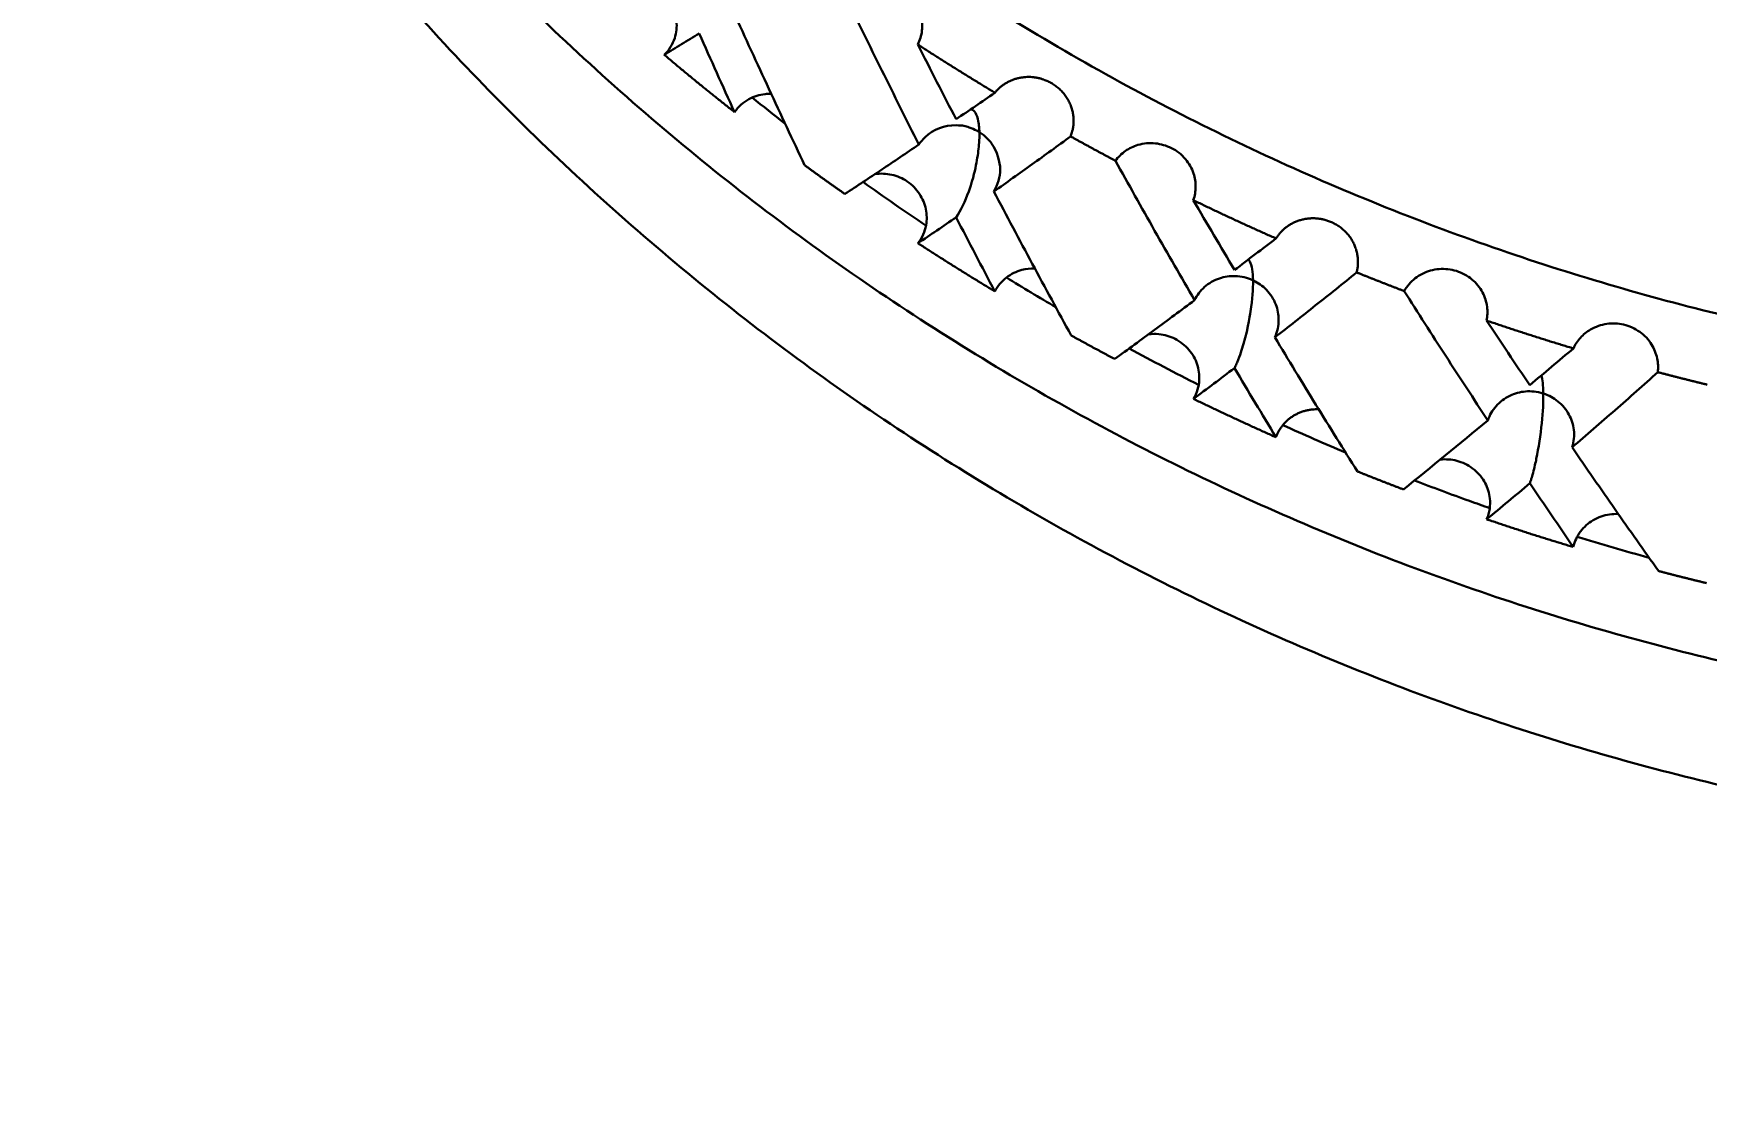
# Model space of a CAD drawing. Header units: millimetres. Extents: x 577 to 7172, y 252 to 2707.
# Drawn here: x 5025.85 to 5037.43, y 2105.44 to 2112.75 of the extents above; entities that cross this region are included whole.
import ezdxf

# ---------------------------------------------------------------- set-up
doc = ezdxf.new("R2010")
doc.units = ezdxf.units.MM
doc.header["$MEASUREMENT"] = 0
doc.layers.add('외형선(ISO)', color=7, linetype='Continuous', lineweight=30)
doc.layers.add('치수(ISO)', color=7, linetype='Continuous', lineweight=25)
doc.styles.add('굴림', font='')
doc.styles.get('굴림').set_extended_font_data('援대┝')
doc.dimstyles.new('기본값 (ISO)', dxfattribs={"dimscale": 10, "dimtxt": 3, "dimasz": 2.5, "dimexe": 3.175, "dimexo": 0, "dimgap": 0.762, "dimtad": 1, "dimtoh": 1, "dimdec": 0, "dimzin": 1, "dimdsep": 46, "dimtxsty": '굴림', "dimcen": 0.5, "dimazin": 0, "dimtfac": 1, "dimtdec": 4, "dimtix": 1, "dimtmove": 1, "dimatfit": 3, "dimfxl": 1, "dimtolj": 1, "dimtzin": 1, "dimarcsym": 0})

# ---------------------------------------------------------------- blocks, each defined once
blk = doc.blocks.new('*D14')
at = {"layer": 'Defpoints', "color": 0}
for p in [(5111.205, 2147.566), (4972.024, 2092.463)]:
    blk.add_point(p, dxfattribs=at)
at = {"layer": '치수(ISO)', "color": 0, "lineweight": -2}
for p, q in [((5041.614, 2115.015), (5041.614, 2125.015)), ((5036.614, 2120.015), (5046.614, 2120.015)), ((4902.29, 2064.855), (4948.779, 2083.261)), ((4877.29, 2064.855), (4902.29, 2064.855))]:
    blk.add_line(p, q, dxfattribs=at)
at = {"layer": '치수(ISO)', "color": 0}
blk.add_solid([(4950.313, 2079.387), (4947.245, 2087.135), (4972.024, 2092.463)], dxfattribs=at)
at = {"layer": '치수(ISO)', "color": 0, "insert": (4833.241, 2064.855), "char_height": 30, "attachment_point": 5, "style": '굴림'}
blk.add_mtext('\\A1;150', dxfattribs=at)

msp = doc.modelspace()

# ---------------------------------------------------------------- linework, layer by layer
at = {"layer": '외형선(ISO)'}
msp.add_line((5032.325, 2111.66), (5032.325, 2111.66), dxfattribs=at)
for points, weights, knots in [([(5024.614, 2127.061), (5024.614, 2110.314), (5041.614, 2110.314), (5058.614, 2110.314), (5058.614, 2127.061)], [1, 0.707106781187, 1, 0.707106781187, 1], [0, 0, 0, 1.570796, 1.570796, 3.141593, 3.141593, 3.141593]), ([(5024.116, 2125.428), (5024.114, 2125.299), (5024.114, 2125.17), (5024.114, 2107.931), (5041.614, 2107.931), (5059.114, 2107.931), (5059.114, 2125.17), (5059.114, 2125.299), (5059.112, 2125.428)], [0.993890013821, 0.996912459533, 1, 0.707106781187, 1, 0.707106781187, 1, 0.996912459531, 0.993890013818], [3.125034, 3.125034, 3.125034, 3.141593, 3.141593, 4.712389, 4.712389, 6.283185, 6.283185, 6.299744, 6.299744, 6.299744]), ([(5024.114, 2124.311), (5024.114, 2107.071), (5041.614, 2107.071), (5059.114, 2107.071), (5059.114, 2124.311)], [1, 0.707106781187, 1, 0.707106781187, 1], [3.141593, 3.141593, 3.141593, 4.712389, 4.712389, 6.283185, 6.283185, 6.283185]), ([(4966.614, 2120.015), (4966.614, 2046.13), (5041.614, 2046.13), (5116.614, 2046.13), (5116.614, 2120.015)], [1, 0.707106781187, 1, 0.707106781187, 1], [3.141593, 3.141593, 3.141593, 4.712389, 4.712389, 6.283185, 6.283185, 6.283185]), ([(5033.029, 2112.038), (5033.029, 2112.04), (5033.03, 2112.041), (5033.138, 2112.317), (5032.853, 2112.428), (5032.644, 2112.51), (5032.505, 2112.341)], [0.996201174878, 0.99808810735, 1, 0.707106781187, 1, 0.76632347793, 0.905511286334], [6.272932, 6.272932, 6.272932, 6.283185, 6.283185, 7.853982, 7.853982, 9.107197, 9.107197, 9.107197]), ([(5035.008, 2111.097), (5035.08, 2111.373), (5034.798, 2111.458), (5034.571, 2111.527), (5034.45, 2111.332)], [0.984971824261, 0.714824215492, 1, 0.75751104129, 0.916539709615], [0.041389, 0.041389, 0.041389, 1.570796, 1.570796, 2.871273, 2.871273, 2.871273])]:
    msp.add_rational_spline(points, weights, degree=2, knots=knots, dxfattribs=at)
for points, knots in [([(5029.935, 2113.108), (5029.951, 2113.111), (5029.967, 2113.113), (5030.021, 2113.115), (5030.059, 2113.109), (5030.133, 2113.084), (5030.167, 2113.064), (5030.228, 2113.011), (5030.253, 2112.98), (5030.289, 2112.91), (5030.299, 2112.873), (5030.306, 2112.796), (5030.302, 2112.756), (5030.283, 2112.697), (5030.273, 2112.677), (5030.249, 2112.638), (5030.235, 2112.619), (5030.218, 2112.603)], [0.02087195, 0.02087195, 0.02087195, 0.02087195, 0.02573953, 0.02573953, 0.03717179, 0.03717179, 0.04914047, 0.04914047, 0.06129524, 0.06129524, 0.07287343, 0.07287343, 0.0848416, 0.0848416, 0.09171989, 0.09171989, 0.09878851, 0.09878851, 0.09878851, 0.09878851]), ([(5031.472, 2113.012), (5031.494, 2113.035), (5031.52, 2113.055), (5031.576, 2113.084), (5031.606, 2113.094), (5031.675, 2113.107), (5031.715, 2113.106), (5031.792, 2113.091), (5031.829, 2113.076), (5031.896, 2113.033), (5031.926, 2113.004), (5031.971, 2112.939), (5031.986, 2112.903), (5032.002, 2112.835), (5032.004, 2112.802), (5031.997, 2112.737), (5031.987, 2112.704), (5031.972, 2112.674)], [-0.08671453, -0.08671453, -0.08671453, -0.08671453, -0.07697009, -0.07697009, -0.06759343, -0.06759343, -0.05584193, -0.05584193, -0.04402644, -0.04402644, -0.03171451, -0.03171451, -0.02003936, -0.02003936, -0.01028051, -0.01028051, -0.000001, -0.000001, -0.000001, -0.000001]), ([(5031.472, 2113.012), (5031.554, 2112.839), (5031.638, 2112.667), (5031.808, 2112.324), (5031.893, 2112.152), (5031.98, 2111.982)], [0.000001, 0.000001, 0.000001, 0.000001, 0.2022265, 0.2022265, 0.4043422, 0.4043422, 0.4043422, 0.4043422]), ([(5031.189, 2111.839), (5031.106, 2112.014), (5031.024, 2112.19), (5030.86, 2112.544), (5030.778, 2112.721), (5030.697, 2112.9)], [0.000001, 0.000001, 0.000001, 0.000001, 0.2024117, 0.2024117, 0.4048476, 0.4048476, 0.4048476, 0.4048476]), ([(5030.218, 2112.603), (5030.258, 2112.627), (5030.298, 2112.652), (5030.378, 2112.701), (5030.419, 2112.726), (5030.459, 2112.751)], [0.000001, 0.000001, 0.000001, 0.000001, 0.102532, 0.102532, 0.2050688, 0.2050688, 0.2050688, 0.2050688]), ([(5030.459, 2112.751), (5030.5, 2112.66), (5030.54, 2112.569), (5030.622, 2112.388), (5030.663, 2112.297), (5030.704, 2112.207)], [0.0000006, 0.0000006, 0.0000006, 0.0000006, 0.1025277, 0.1025277, 0.2050489, 0.2050489, 0.2050489, 0.2050489]), ([(5032.237, 2112.157), (5032.193, 2112.242), (5032.149, 2112.328), (5032.06, 2112.501), (5032.016, 2112.587), (5031.972, 2112.674)], [0.0000025, 0.0000025, 0.0000025, 0.0000025, 0.1025246, 0.1025246, 0.2050517, 0.2050517, 0.2050517, 0.2050517]), ([(5030.704, 2112.207), (5030.717, 2112.225), (5030.732, 2112.242), (5030.765, 2112.272), (5030.784, 2112.285), (5030.838, 2112.315), (5030.876, 2112.327), (5030.929, 2112.333), (5030.943, 2112.334), (5030.957, 2112.333)], [0.000001, 0.000001, 0.000001, 0.000001, 0.00679681, 0.00679681, 0.01358032, 0.01358032, 0.02547245, 0.02547245, 0.02966866, 0.02966866, 0.02966866, 0.02966866]), ([(5031.054, 2112.127), (5031.053, 2112.127), (5031.052, 2112.128), (5030.976, 2112.187), (5030.901, 2112.247), (5030.826, 2112.307)], [3.79237649, 3.79237649, 3.79237649, 3.79237649, 3.79262772, 3.79262772, 3.82155506, 3.82155506, 3.82155506, 3.82155506]), ([(5032.505, 2112.341), (5032.46, 2112.31), (5032.415, 2112.279), (5032.326, 2112.218), (5032.282, 2112.187), (5032.237, 2112.157)], [0.000001, 0.000001, 0.000001, 0.000001, 0.1025092, 0.1025092, 0.2050123, 0.2050123, 0.2050123, 0.2050123]), ([(5031.98, 2111.982), (5031.992, 2112), (5032.006, 2112.017), (5032.022, 2112.033), (5032.08, 2112.087), (5032.157, 2112.117), (5032.237, 2112.115), (5032.287, 2112.115), (5032.299, 2112.11), (5032.328, 2112.1), (5032.346, 2112.094), (5032.363, 2112.087), (5032.379, 2112.079), (5032.383, 2112.077), (5032.386, 2112.075), (5032.389, 2112.073), (5032.391, 2112.072), (5032.393, 2112.071), (5032.395, 2112.069), (5032.396, 2112.069), (5032.396, 2112.069), (5032.397, 2112.069), (5032.397, 2112.068), (5032.397, 2112.068), (5032.397, 2112.068), (5032.398, 2112.067), (5032.398, 2112.068), (5032.398, 2112.069), (5032.398, 2112.07), (5032.398, 2112.07), (5032.398, 2112.071), (5032.398, 2112.073), (5032.398, 2112.074), (5032.398, 2112.076), (5032.397, 2112.086), (5032.397, 2112.095), (5032.396, 2112.103), (5032.395, 2112.118), (5032.393, 2112.131), (5032.39, 2112.143), (5032.386, 2112.167), (5032.379, 2112.187), (5032.371, 2112.201), (5032.363, 2112.213), (5032.354, 2112.223), (5032.341, 2112.227)], [0.174173, 0.174173, 0.174173, 0.174173, 0.242781, 0.242781, 0.242781, 0.485088, 0.485088, 0.485088, 0.637044, 0.637044, 0.637044, 0.727344, 0.727344, 0.727344, 0.746253, 0.746253, 0.746253, 0.757186, 0.757186, 0.757186, 0.75989, 0.75989, 0.75989, 0.761242, 0.761242, 0.761242, 0.767812, 0.767812, 0.767812, 0.781376, 0.781376, 0.781376, 0.808505, 0.808505, 0.808505, 0.966573, 0.966573, 0.966573, 1.220067, 1.220067, 1.220067, 1.696952, 1.696952, 1.696952, 2.103327, 2.103327, 2.103327, 2.103327]), ([(5032.498, 2111.658), (5032.526, 2111.704), (5032.542, 2111.757), (5032.542, 2111.812), (5032.542, 2111.857), (5032.521, 2111.938), (5032.482, 2111.99), (5032.467, 2112.011), (5032.448, 2112.03), (5032.428, 2112.046), (5032.42, 2112.053), (5032.411, 2112.059), (5032.402, 2112.065), (5032.401, 2112.066), (5032.4, 2112.066), (5032.399, 2112.067), (5032.399, 2112.067), (5032.399, 2112.067), (5032.399, 2112.067), (5032.395, 2112.069), (5032.398, 2112.067), (5032.398, 2112.066), (5032.398, 2112.066), (5032.398, 2112.066), (5032.398, 2112.065), (5032.398, 2112.064), (5032.398, 2112.063), (5032.398, 2112.062), (5032.398, 2112.056), (5032.398, 2112.049), (5032.398, 2112.042), (5032.398, 2112.023), (5032.397, 2112.002), (5032.395, 2111.98), (5032.392, 2111.944), (5032.386, 2111.902), (5032.378, 2111.856), (5032.369, 2111.811), (5032.356, 2111.749), (5032.329, 2111.671), (5032.327, 2111.667), (5032.325, 2111.662), (5032.324, 2111.657), (5032.299, 2111.59), (5032.269, 2111.524), (5032.237, 2111.478)], [2.173675, 2.173675, 2.173675, 2.173675, 2.342296, 2.342296, 2.342296, 2.481701, 2.481701, 2.481701, 2.537947, 2.537947, 2.537947, 2.560848, 2.560848, 2.560848, 2.562897, 2.562897, 2.562897, 2.563689, 2.563689, 2.563689, 2.572116, 2.572116, 2.572116, 2.581012, 2.581012, 2.581012, 2.598804, 2.598804, 2.598804, 2.729561, 2.729561, 2.729561, 3.092087, 3.092087, 3.092087, 3.702355, 3.702355, 3.702355, 4.312573, 4.312573, 4.312573, 4.346971, 4.346971, 4.346971, 4.854798, 4.854798, 4.854798, 4.854798]), ([(5032.498, 2111.658), (5032.586, 2111.719), (5032.674, 2111.782), (5032.852, 2111.909), (5032.94, 2111.973), (5033.029, 2112.038)], [0.000001, 0.000001, 0.000001, 0.000001, 0.2024347, 0.2024347, 0.4049747, 0.4049747, 0.4049747, 0.4049747]), ([(5031.98, 2111.982), (5031.893, 2111.923), (5031.807, 2111.865), (5031.637, 2111.752), (5031.552, 2111.695), (5031.467, 2111.64)], [0.0000028, 0.0000028, 0.0000028, 0.0000028, 0.2023594, 0.2023594, 0.4046873, 0.4046873, 0.4046873, 0.4046873]), ([(5033.339, 2111.87), (5033.358, 2111.896), (5033.382, 2111.919), (5033.435, 2111.956), (5033.464, 2111.97), (5033.534, 2111.991), (5033.575, 2111.994), (5033.654, 2111.986), (5033.692, 2111.975), (5033.764, 2111.939), (5033.797, 2111.913), (5033.848, 2111.852), (5033.868, 2111.818), (5033.89, 2111.752), (5033.894, 2111.72), (5033.894, 2111.658), (5033.889, 2111.627), (5033.878, 2111.597)], [-0.08671679, -0.08671679, -0.08671679, -0.08671679, -0.07691102, -0.07691102, -0.06729342, -0.06729342, -0.05500868, -0.05500868, -0.04330791, -0.04330791, -0.03087425, -0.03087425, -0.0191078, -0.0191078, -0.00955353, -0.00955353, -0.000001, -0.000001, -0.000001, -0.000001]), ([(5031.674, 2111.777), (5031.675, 2111.777), (5031.675, 2111.777), (5031.714, 2111.783), (5031.753, 2111.781), (5031.83, 2111.764), (5031.866, 2111.749), (5031.933, 2111.704), (5031.962, 2111.674), (5032.005, 2111.608), (5032.02, 2111.573), (5032.035, 2111.498), (5032.036, 2111.46), (5032.025, 2111.401), (5032.018, 2111.38), (5031.999, 2111.338), (5031.987, 2111.317), (5031.973, 2111.299)], [0.02575582, 0.02575582, 0.02575582, 0.02575582, 0.02591207, 0.02591207, 0.03755118, 0.03755118, 0.04938635, 0.04938635, 0.06168207, 0.06168207, 0.07337904, 0.07337904, 0.08479022, 0.08479022, 0.09163929, 0.09163929, 0.09878619, 0.09878619, 0.09878619, 0.09878619]), ([(5033.339, 2111.87), (5033.429, 2111.709), (5033.519, 2111.547), (5033.702, 2111.225), (5033.794, 2111.065), (5033.887, 2110.905)], [0.000001, 0.000001, 0.000001, 0.000001, 0.2022597, 0.2022597, 0.4043672, 0.4043672, 0.4043672, 0.4043672]), ([(5033.033, 2110.661), (5032.943, 2110.826), (5032.853, 2110.991), (5032.675, 2111.323), (5032.586, 2111.49), (5032.498, 2111.658)], [0.000001, 0.000001, 0.000001, 0.000001, 0.2024117, 0.2024117, 0.4048477, 0.4048477, 0.4048477, 0.4048477]), ([(5034.163, 2111.114), (5034.115, 2111.194), (5034.068, 2111.274), (5033.973, 2111.435), (5033.926, 2111.516), (5033.878, 2111.597)], [0, 0, 0, 0, 0.102515, 0.102515, 0.205021, 0.205021, 0.205021, 0.205021]), ([(5031.973, 2111.299), (5032.016, 2111.328), (5032.06, 2111.358), (5032.149, 2111.418), (5032.193, 2111.448), (5032.237, 2111.478)], [0.000001, 0.000001, 0.000001, 0.000001, 0.1025344, 0.1025344, 0.2050717, 0.2050717, 0.2050717, 0.2050717]), ([(5032.237, 2111.478), (5032.282, 2111.392), (5032.326, 2111.307), (5032.415, 2111.136), (5032.46, 2111.051), (5032.505, 2110.966)], [0.0000026, 0.0000026, 0.0000026, 0.0000026, 0.1025302, 0.1025302, 0.2050538, 0.2050538, 0.2050538, 0.2050538]), ([(5034.45, 2111.332), (5034.402, 2111.295), (5034.354, 2111.259), (5034.258, 2111.186), (5034.211, 2111.15), (5034.163, 2111.114)], [0.000001, 0.000001, 0.000001, 0.000001, 0.1024871, 0.1024871, 0.2049823, 0.2049823, 0.2049823, 0.2049823]), ([(5034.26, 2111.187), (5034.263, 2111.183), (5034.266, 2111.178), (5034.283, 2111.145), (5034.29, 2111.099), (5034.291, 2111.044), (5034.291, 2111.043), (5034.291, 2111.043)], [-0.1204917, -0.1204917, -0.1204917, -0.1204917, -0.0992983, -0.0992983, 0, 0, 0.0011917, 0.0011917, 0.0011917, 0.0011917]), ([(5032.505, 2110.966), (5032.515, 2110.985), (5032.526, 2111.002), (5032.553, 2111.034), (5032.569, 2111.049), (5032.617, 2111.086), (5032.653, 2111.104), (5032.721, 2111.122), (5032.751, 2111.125), (5032.782, 2111.124)], [0.000001, 0.000001, 0.000001, 0.000001, 0.00635916, 0.00635916, 0.01280053, 0.01280053, 0.02469006, 0.02469006, 0.03384534, 0.03384534, 0.03384534, 0.03384534]), ([(5034.291, 2111.043), (5034.29, 2111.043), (5034.289, 2111.043), (5034.251, 2111.061), (5034.21, 2111.07), (5034.132, 2111.073), (5034.094, 2111.068), (5034.021, 2111.043), (5033.986, 2111.023), (5033.927, 2110.971), (5033.904, 2110.94), (5033.887, 2110.906)], [-0.0475237, -0.0475237, -0.0475237, -0.0475237, -0.0472478, -0.0472478, -0.03491988, -0.03491988, -0.02364954, -0.02364954, -0.01174683, -0.01174683, -0.0000164, -0.0000164, -0.0000164, -0.0000164]), ([(5034.442, 2110.648), (5034.536, 2110.721), (5034.63, 2110.795), (5034.819, 2110.944), (5034.914, 2111.02), (5035.008, 2111.097)], [0, 0, 0, 0, 0.2024215, 0.2024215, 0.4049267, 0.4049267, 0.4049267, 0.4049267]), ([(5035.337, 2110.968), (5035.356, 2111.002), (5035.382, 2111.032), (5035.444, 2111.081), (5035.48, 2111.099), (5035.558, 2111.121), (5035.599, 2111.124), (5035.659, 2111.117), (5035.679, 2111.113), (5035.737, 2111.095), (5035.774, 2111.075), (5035.836, 2111.024), (5035.861, 2110.993), (5035.895, 2110.927), (5035.906, 2110.894), (5035.915, 2110.828), (5035.913, 2110.795), (5035.907, 2110.764)], [-0.08673295, -0.08673295, -0.08673295, -0.08673295, -0.0749021, -0.0749021, -0.06283629, -0.06283629, -0.05062041, -0.05062041, -0.04468387, -0.04468387, -0.03230753, -0.03230753, -0.02031767, -0.02031767, -0.00981259, -0.00981259, -0.000001, -0.000001, -0.000001, -0.000001]), ([(5034.163, 2110.435), (5034.165, 2110.44), (5034.168, 2110.445), (5034.173, 2110.456), (5034.175, 2110.461), (5034.182, 2110.476), (5034.185, 2110.484), (5034.198, 2110.516), (5034.206, 2110.539), (5034.251, 2110.677), (5034.269, 2110.793), (5034.287, 2110.911), (5034.292, 2110.984), (5034.291, 2111.041), (5034.291, 2111.042), (5034.291, 2111.043)], [-0.1555087, -0.1555087, -0.1555087, -0.1555087, -0.154282, -0.154282, -0.1530175, -0.1530175, -0.1507982, -0.1507982, -0.1441476, -0.1441476, -0.1025267, -0.1025267, 0, 0, 0.0011911, 0.0011911, 0.0011911, 0.0011911]), ([(5034.291, 2111.043), (5034.292, 2111.042), (5034.292, 2111.042), (5034.327, 2111.025), (5034.358, 2111.004), (5034.412, 2110.948), (5034.434, 2110.913), (5034.462, 2110.841), (5034.469, 2110.805), (5034.468, 2110.748), (5034.466, 2110.728), (5034.457, 2110.688), (5034.451, 2110.668), (5034.442, 2110.648)], [-0.04749706, -0.04749706, -0.04749706, -0.04749706, -0.04722067, -0.04722067, -0.03600247, -0.03600247, -0.02374929, -0.02374929, -0.01253932, -0.01253932, -0.00645698, -0.00645698, -0.00002834, -0.00002834, -0.00002834, -0.00002834]), ([(5035.337, 2110.968), (5035.432, 2110.818), (5035.528, 2110.668), (5035.721, 2110.37), (5035.818, 2110.221), (5035.916, 2110.073)], [0.000001, 0.000001, 0.000001, 0.000001, 0.2022283, 0.2022283, 0.4043452, 0.4043452, 0.4043452, 0.4043452]), ([(5033.887, 2110.905), (5033.794, 2110.836), (5033.701, 2110.767), (5033.517, 2110.631), (5033.426, 2110.564), (5033.334, 2110.498)], [0, 0, 0, 0, 0.2023441, 0.2023441, 0.4046361, 0.4046361, 0.4046361, 0.4046361]), ([(5036.206, 2110.317), (5036.156, 2110.391), (5036.106, 2110.465), (5036.007, 2110.614), (5035.957, 2110.689), (5035.907, 2110.764)], [0.0000019, 0.0000019, 0.0000019, 0.0000019, 0.1025225, 0.1025225, 0.2050481, 0.2050481, 0.2050481, 0.2050481]), ([(5036.508, 2110.571), (5036.52, 2110.598), (5036.536, 2110.623), (5036.577, 2110.668), (5036.6, 2110.687), (5036.661, 2110.722), (5036.699, 2110.735), (5036.778, 2110.747), (5036.817, 2110.745), (5036.895, 2110.726), (5036.933, 2110.709), (5037, 2110.662), (5037.028, 2110.632), (5037.067, 2110.568), (5037.08, 2110.536), (5037.094, 2110.471), (5037.095, 2110.439), (5037.091, 2110.407)], [-0.08672137, -0.08672137, -0.08672137, -0.08672137, -0.07773945, -0.07773945, -0.06862658, -0.06862658, -0.0565454, -0.0565454, -0.0448472, -0.0448472, -0.03243385, -0.03243385, -0.02025829, -0.02025829, -0.00969212, -0.00969212, -0.000001, -0.000001, -0.000001, -0.000001]), ([(5033.568, 2110.669), (5033.592, 2110.672), (5033.616, 2110.672), (5033.679, 2110.666), (5033.717, 2110.655), (5033.788, 2110.618), (5033.821, 2110.593), (5033.873, 2110.531), (5033.893, 2110.497), (5033.916, 2110.425), (5033.921, 2110.388), (5033.918, 2110.33), (5033.914, 2110.308), (5033.901, 2110.264), (5033.891, 2110.242), (5033.879, 2110.222)], [0.03042318, 0.03042318, 0.03042318, 0.03042318, 0.03769479, 0.03769479, 0.04938839, 0.04938839, 0.06183958, 0.06183958, 0.07366788, 0.07366788, 0.08486035, 0.08486035, 0.09162367, 0.09162367, 0.09878732, 0.09878732, 0.09878732, 0.09878732]), ([(5035.013, 2109.72), (5034.917, 2109.873), (5034.821, 2110.027), (5034.631, 2110.336), (5034.536, 2110.492), (5034.442, 2110.648)], [0.000001, 0.000001, 0.000001, 0.000001, 0.202444, 0.202444, 0.4048711, 0.4048711, 0.4048711, 0.4048711]), ([(5036.508, 2110.571), (5036.457, 2110.529), (5036.407, 2110.486), (5036.306, 2110.401), (5036.256, 2110.359), (5036.206, 2110.317)], [0.000001, 0.000001, 0.000001, 0.000001, 0.1025077, 0.1025077, 0.2050094, 0.2050094, 0.2050094, 0.2050094]), ([(5033.879, 2110.222), (5033.926, 2110.257), (5033.973, 2110.292), (5034.068, 2110.363), (5034.115, 2110.399), (5034.163, 2110.435)], [0.000001, 0.000001, 0.000001, 0.000001, 0.1025131, 0.1025131, 0.205043, 0.205043, 0.205043, 0.205043]), ([(5034.163, 2110.435), (5034.211, 2110.355), (5034.258, 2110.275), (5034.354, 2110.116), (5034.402, 2110.037), (5034.449, 2109.957)], [0, 0, 0, 0, 0.102521, 0.102521, 0.2050243, 0.2050243, 0.2050243, 0.2050243]), ([(5036.299, 2110.259), (5036.299, 2110.26), (5036.299, 2110.261), (5036.298, 2110.313), (5036.294, 2110.357), (5036.285, 2110.383)], [-0.00120426, -0.00120426, -0.00120426, -0.00120426, 0, 0, 0.09440727, 0.09440727, 0.09440727, 0.09440727]), ([(5036.499, 2109.887), (5036.598, 2109.972), (5036.697, 2110.057), (5036.894, 2110.231), (5036.993, 2110.318), (5037.091, 2110.407)], [0.000001, 0.000001, 0.000001, 0.000001, 0.2024334, 0.2024334, 0.4049748, 0.4049748, 0.4049748, 0.4049748]), ([(5035.916, 2110.073), (5035.928, 2110.11), (5035.947, 2110.143), (5035.999, 2110.202), (5036.031, 2110.226), (5036.102, 2110.26), (5036.139, 2110.27), (5036.196, 2110.275), (5036.216, 2110.275), (5036.256, 2110.27), (5036.277, 2110.266), (5036.297, 2110.26), (5036.298, 2110.26), (5036.299, 2110.259)], [0.000001, 0.000001, 0.000001, 0.000001, 0.01162697, 0.01162697, 0.02365674, 0.02365674, 0.03505426, 0.03505426, 0.04097155, 0.04097155, 0.04720792, 0.04720792, 0.04748275, 0.04748275, 0.04748275, 0.04748275]), ([(5036.299, 2110.259), (5036.299, 2110.259), (5036.299, 2110.258), (5036.3, 2110.203), (5036.297, 2110.134), (5036.28, 2109.971), (5036.267, 2109.885), (5036.246, 2109.781), (5036.238, 2109.747), (5036.226, 2109.701), (5036.223, 2109.69), (5036.217, 2109.671), (5036.215, 2109.664), (5036.212, 2109.654), (5036.211, 2109.651), (5036.208, 2109.644), (5036.207, 2109.641), (5036.206, 2109.638)], [-0.1179256, -0.1179256, -0.1179256, -0.1179256, -0.1173602, -0.1173602, -0.07141, -0.07141, -0.0236368, -0.0236368, -0.0083619, -0.0083619, -0.004289, -0.004289, -0.002106, -0.002106, -0.0010672, -0.0010672, -0.0000012, -0.0000012, -0.0000012, -0.0000012]), ([(5036.499, 2109.887), (5036.505, 2109.907), (5036.509, 2109.927), (5036.513, 2109.967), (5036.513, 2109.987), (5036.506, 2110.044), (5036.495, 2110.08), (5036.458, 2110.148), (5036.432, 2110.179), (5036.371, 2110.228), (5036.338, 2110.247), (5036.301, 2110.259), (5036.3, 2110.259), (5036.299, 2110.259)], [-0.04723636, -0.04723636, -0.04723636, -0.04723636, -0.0409181, -0.0409181, -0.03488356, -0.03488356, -0.02353108, -0.02353108, -0.0114268, -0.0114268, 0, 0, 0.00027562, 0.00027562, 0.00027562, 0.00027562]), ([(5035.586, 2109.802), (5035.591, 2109.802), (5035.596, 2109.803), (5035.64, 2109.805), (5035.678, 2109.801), (5035.755, 2109.777), (5035.791, 2109.757), (5035.853, 2109.705), (5035.879, 2109.674), (5035.915, 2109.606), (5035.926, 2109.57), (5035.932, 2109.509), (5035.932, 2109.485), (5035.925, 2109.436), (5035.918, 2109.412), (5035.907, 2109.389)], [0.03495525, 0.03495525, 0.03495525, 0.03495525, 0.03645186, 0.03645186, 0.04802753, 0.04802753, 0.06043234, 0.06043234, 0.07248132, 0.07248132, 0.08383492, 0.08383492, 0.09107573, 0.09107573, 0.098789, 0.098789, 0.098789, 0.098789]), ([(5037.096, 2109.031), (5036.996, 2109.172), (5036.896, 2109.314), (5036.697, 2109.599), (5036.598, 2109.742), (5036.499, 2109.887)], [0.000001, 0.000001, 0.000001, 0.000001, 0.2024117, 0.2024117, 0.4048476, 0.4048476, 0.4048476, 0.4048476]), ([(5035.929, 2109.466), (5035.882, 2109.482), (5035.835, 2109.499), (5035.662, 2109.561), (5035.535, 2109.609), (5035.409, 2109.657)], [3.23495786, 3.23495786, 3.23495786, 3.23495786, 3.24984193, 3.24984193, 3.29043252, 3.29043252, 3.29043252, 3.29043252]), ([(5035.907, 2109.389), (5035.957, 2109.43), (5036.007, 2109.471), (5036.107, 2109.554), (5036.156, 2109.596), (5036.206, 2109.638)], [0.000001, 0.000001, 0.000001, 0.000001, 0.1025329, 0.1025329, 0.2050688, 0.2050688, 0.2050688, 0.2050688]), ([(5036.206, 2109.638), (5036.256, 2109.564), (5036.306, 2109.49), (5036.407, 2109.343), (5036.457, 2109.27), (5036.507, 2109.197)], [0.0000019, 0.0000019, 0.0000019, 0.0000019, 0.1025281, 0.1025281, 0.2050503, 0.2050503, 0.2050503, 0.2050503]), ([(5036.507, 2109.197), (5036.511, 2109.216), (5036.518, 2109.234), (5036.534, 2109.271), (5036.545, 2109.288), (5036.581, 2109.336), (5036.61, 2109.362), (5036.679, 2109.403), (5036.718, 2109.416), (5036.778, 2109.425), (5036.798, 2109.426), (5036.818, 2109.425)], [0.000001, 0.000001, 0.000001, 0.000001, 0.00594046, 0.00594046, 0.01211589, 0.01211589, 0.02401598, 0.02401598, 0.03616561, 0.03616561, 0.04224296, 0.04224296, 0.04224296, 0.04224296])]:
    msp.add_open_spline(points, degree=3, knots=knots, dxfattribs=at)
for points, weights in [([(5030.218, 2112.603), (5030.457, 2112.4), (5030.704, 2112.207)], [0.854794639609, 0.855382385504, 0.856248435938]), ([(5031.972, 2112.674), (5032.236, 2112.503), (5032.505, 2112.341)], [0.862308014458, 0.863887319696, 0.865751526385]), ([(5033.029, 2112.038), (5033.183, 2111.953), (5033.339, 2111.87)], [0.869612478018, 0.870820542113, 0.872119484278]), ([(5031.189, 2111.839), (5031.327, 2111.738), (5031.467, 2111.64)], [0.858197611802, 0.858819689977, 0.859525093481]), ([(5033.878, 2111.597), (5034.162, 2111.459), (5034.45, 2111.332)], [0.876859825544, 0.879483172232, 0.882401799938]), ([(5031.973, 2111.299), (5032.236, 2111.128), (5032.505, 2110.966)], [0.862310880021, 0.863887572079, 0.865748130632]), ([(5035.008, 2111.097), (5035.172, 2111.031), (5035.337, 2110.968)], [0.888320395607, 0.890137339598, 0.892049238144]), ([(5035.907, 2110.764), (5036.205, 2110.662), (5036.508, 2110.571)], [0.898924291346, 0.902681049663, 0.906748871522]), ([(5033.033, 2110.661), (5033.183, 2110.578), (5033.334, 2110.498)], [0.869647570348, 0.87082179241, 0.872081685035]), ([(5037.091, 2110.407), (5037.262, 2110.362), (5037.434, 2110.32)], [0.914923675747, 0.917411640353, 0.920000467581]), ([(5033.879, 2110.222), (5034.162, 2110.085), (5034.449, 2109.957)], [0.876864579909, 0.87948342444, 0.882396477327]), ([(5034.746, 2110.15), (5034.524, 2110.159), (5034.449, 2109.957)], [0.9309361174, 0.764079748365, 0.957007132583]), ([(5035.013, 2109.72), (5035.172, 2109.656), (5035.332, 2109.595)], [0.888373131681, 0.890138587771, 0.891993557313]), ([(5035.907, 2109.389), (5036.205, 2109.287), (5036.507, 2109.197)], [0.898931091721, 0.90268130126, 0.90674144434]), ([(5037.096, 2109.031), (5037.262, 2108.987), (5037.429, 2108.947)], [0.914995834277, 0.917412884077, 0.919925016843])]:
    msp.add_rational_spline(points, weights, degree=2, dxfattribs=at)
for points in [[(5032.028, 2111.421), (5031.882, 2111.519), (5031.737, 2111.62), (5031.593, 2111.723)], [(5032.928, 2110.856), (5032.813, 2110.923), (5032.698, 2110.992), (5032.585, 2111.062)], [(5033.915, 2110.319), (5033.754, 2110.401), (5033.593, 2110.484), (5033.434, 2110.571)], [(5034.931, 2109.85), (5034.786, 2109.912), (5034.641, 2109.975), (5034.497, 2110.041)], [(5035.916, 2110.073), (5035.72, 2109.911), (5035.525, 2109.751), (5035.332, 2109.595)], [(5037.031, 2109.123), (5036.865, 2109.168), (5036.699, 2109.217), (5036.534, 2109.267)]]:
    msp.add_open_spline(points, degree=3, dxfattribs=at)

# ---------------------------------------------------------------- dimensions: what is measured, and where the dimension line sits
at = {"layer": '치수(ISO)'}
dim = msp.add_diameter_dim_2p(p1=(5111.205, 2147.566), p2=(4972.024, 2092.463), text='150', dimstyle='기본값 (ISO)', override={"dimtad": 0, "dimtofl": 0}, dxfattribs=at)
dim.commit()
dim.dimension.update_dxf_attribs({"geometry": '*D14', "text_midpoint": (4902.29, 2064.855), "dimtype": 163})

doc.saveas('drawing.dxf')
